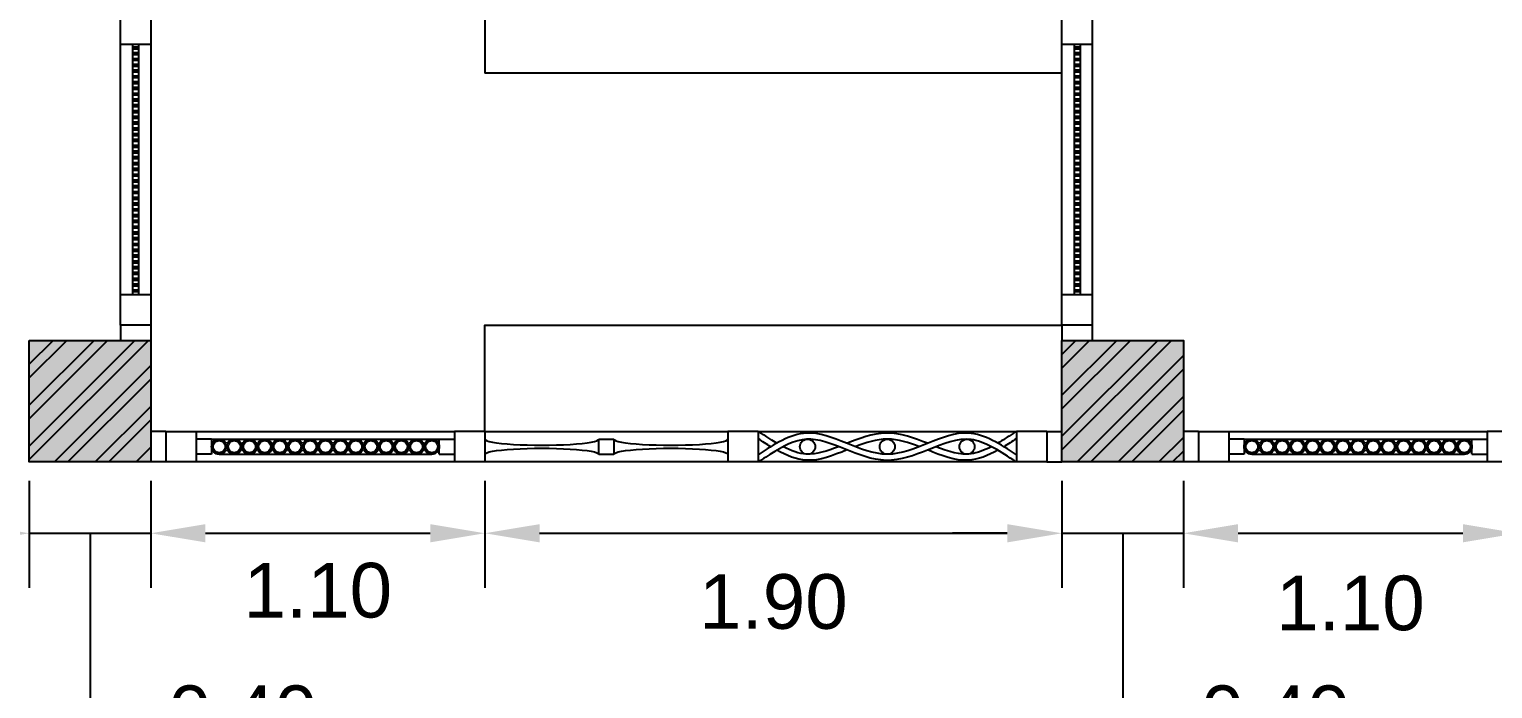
# Model space of a CAD drawing. Header units: millimetres. Extents: x 3409 to 3822, y 896 to 1108.
# Drawn here: x 3702.419 to 3707.237, y 1081.947 to 1084.119 of the extents above; entities that cross this region are included whole.
import ezdxf

# ---------------------------------------------------------------- set-up
doc = ezdxf.new("R2010")
doc.units = ezdxf.units.MM
for name, color, linetype in [('a-epipla', 8, 'Continuous'), ('DS_ST_quote 1_50', 7, 'Continuous'), ('ypostilwmata', 232, 'Continuous')]:
    doc.layers.add(name, color=color, linetype=linetype)
doc.styles.get("Standard").update_dxf_attribs({"font": 'arial.ttf'})
doc.dimstyles.get("Standard").update_dxf_attribs({"dimtxt": 0.18, "dimasz": 0.18, "dimexe": 0.18, "dimexo": 0.0625, "dimgap": 0.09, "dimtad": 0, "dimtih": 1, "dimtoh": 1, "dimdec": 4, "dimzin": 0, "dimdsep": 46, "dimtxsty": 'Standard', "dimcen": 0.09, "dimadec": 0, "dimazin": 0, "dimtfac": 1, "dimtdec": 4, "dimtofl": 0, "dimtmove": 0, "dimatfit": 3, "dimfxl": 1, "dimtolj": 1, "dimtzin": 0, "dimarcsym": 0})

# ---------------------------------------------------------------- blocks, each defined once
blk = doc.blocks.new('*D241')
at = {"layer": 'Defpoints', "color": 0, "transparency": 16777216}
for p in [(3702.4188, 1082.694), (3702.8188, 1082.694), (3702.8188, 1082.4588)]:
    blk.add_point(p, dxfattribs=at)
at = {"layer": 'DS_ST_quote 1_50', "color": 0, "lineweight": -2, "transparency": 16777216}
for p, q in [((3702.4188, 1082.6315), (3702.4188, 1082.2788)), ((3702.8188, 1082.6315), (3702.8188, 1082.2788)), ((3702.2388, 1082.4588), (3702.0588, 1082.4588)), ((3702.4188, 1082.4588), (3702.8188, 1082.4588)), ((3702.6188, 1082.4588), (3702.6188, 1081.8662)), ((3702.9988, 1082.4588), (3703.1788, 1082.4588)), ((3702.6188, 1081.8662), (3702.7988, 1081.8662))]:
    blk.add_line(p, q, dxfattribs=at)
at = {"layer": 'DS_ST_quote 1_50', "color": 0, "transparency": 16777216}
for points in [[(3702.2388, 1082.4888), (3702.2388, 1082.4288), (3702.4188, 1082.4588)], [(3702.9988, 1082.4888), (3702.9988, 1082.4288), (3702.8188, 1082.4588)]]:
    blk.add_solid(points, dxfattribs=at)
at = {"layer": 'DS_ST_quote 1_50', "color": 0, "transparency": 16777216, "insert": (3703.1222, 1081.8662), "char_height": 0.18, "attachment_point": 5}
blk.add_mtext('\\A1;0.40', dxfattribs=at)
blk = doc.blocks.new('*D242')
at = {"layer": 'Defpoints', "color": 0, "transparency": 16777216}
for p in [(3702.8188, 1082.694), (3703.9188, 1082.694), (3703.9188, 1082.4588)]:
    blk.add_point(p, dxfattribs=at)
at = {"layer": 'DS_ST_quote 1_50', "color": 0, "lineweight": -2, "transparency": 16777216}
for p, q in [((3702.8188, 1082.6315), (3702.8188, 1082.2788)), ((3703.9188, 1082.6315), (3703.9188, 1082.2788)), ((3702.9988, 1082.4588), (3703.7388, 1082.4588))]:
    blk.add_line(p, q, dxfattribs=at)
at = {"layer": 'DS_ST_quote 1_50', "color": 0, "transparency": 16777216}
for points in [[(3702.9988, 1082.4888), (3702.9988, 1082.4288), (3702.8188, 1082.4588)], [(3703.7388, 1082.4888), (3703.7388, 1082.4288), (3703.9188, 1082.4588)]]:
    blk.add_solid(points, dxfattribs=at)
at = {"layer": 'DS_ST_quote 1_50', "color": 0, "transparency": 16777216, "insert": (3703.3688, 1082.27), "char_height": 0.18, "attachment_point": 5}
blk.add_mtext('\\A1;1.10', dxfattribs=at)
blk = doc.blocks.new('*D243')
at = {"layer": 'Defpoints', "color": 0, "transparency": 16777216}
for p in [(3703.9188, 1082.694), (3705.8188, 1082.6941), (3705.8188, 1082.4588)]:
    blk.add_point(p, dxfattribs=at)
at = {"layer": 'DS_ST_quote 1_50', "color": 0, "lineweight": -2, "transparency": 16777216}
for p, q in [((3703.9188, 1082.6315), (3703.9188, 1082.2788)), ((3705.8188, 1082.6316), (3705.8188, 1082.2788)), ((3704.0988, 1082.4588), (3705.6388, 1082.4588))]:
    blk.add_line(p, q, dxfattribs=at)
at = {"layer": 'DS_ST_quote 1_50', "color": 0, "transparency": 16777216}
for points in [[(3704.0988, 1082.4888), (3704.0988, 1082.4288), (3703.9188, 1082.4588)], [(3705.6388, 1082.4888), (3705.6388, 1082.4288), (3705.8188, 1082.4588)]]:
    blk.add_solid(points, dxfattribs=at)
at = {"layer": 'DS_ST_quote 1_50', "color": 0, "transparency": 16777216, "insert": (3704.8688, 1082.2328), "char_height": 0.18, "attachment_point": 5}
blk.add_mtext('\\A1;1.90', dxfattribs=at)
blk = doc.blocks.new('*D244')
at = {"layer": 'Defpoints', "color": 0, "transparency": 16777216}
for p in [(3705.8188, 1082.6941), (3706.2188, 1082.694), (3706.2188, 1082.4588)]:
    blk.add_point(p, dxfattribs=at)
at = {"layer": 'DS_ST_quote 1_50', "color": 0, "lineweight": -2, "transparency": 16777216}
for p, q in [((3705.8188, 1082.6316), (3705.8188, 1082.2788)), ((3706.2188, 1082.6315), (3706.2188, 1082.2788)), ((3705.6388, 1082.4588), (3705.4588, 1082.4588)), ((3705.8188, 1082.4588), (3706.2188, 1082.4588)), ((3706.0188, 1082.4588), (3706.0188, 1081.8662)), ((3706.3988, 1082.4588), (3706.5788, 1082.4588)), ((3706.0188, 1081.8662), (3706.1988, 1081.8662))]:
    blk.add_line(p, q, dxfattribs=at)
at = {"layer": 'DS_ST_quote 1_50', "color": 0, "transparency": 16777216}
for points in [[(3705.6388, 1082.4888), (3705.6388, 1082.4288), (3705.8188, 1082.4588)], [(3706.3988, 1082.4888), (3706.3988, 1082.4288), (3706.2188, 1082.4588)]]:
    blk.add_solid(points, dxfattribs=at)
at = {"layer": 'DS_ST_quote 1_50', "color": 0, "transparency": 16777216, "insert": (3706.5222, 1081.8662), "char_height": 0.18, "attachment_point": 5}
blk.add_mtext('\\A1;0.40', dxfattribs=at)
blk = doc.blocks.new('*D245')
at = {"layer": 'Defpoints', "color": 0, "transparency": 16777216}
for p in [(3706.2188, 1082.694), (3707.3188, 1082.694), (3707.3188, 1082.4588)]:
    blk.add_point(p, dxfattribs=at)
at = {"layer": 'DS_ST_quote 1_50', "color": 0, "lineweight": -2, "transparency": 16777216}
for p, q in [((3706.2188, 1082.6315), (3706.2188, 1082.2788)), ((3707.3188, 1082.6315), (3707.3188, 1082.2788)), ((3706.3988, 1082.4588), (3707.1388, 1082.4588))]:
    blk.add_line(p, q, dxfattribs=at)
at = {"layer": 'DS_ST_quote 1_50', "color": 0, "transparency": 16777216}
for points in [[(3706.3988, 1082.4888), (3706.3988, 1082.4288), (3706.2188, 1082.4588)], [(3707.1388, 1082.4888), (3707.1388, 1082.4288), (3707.3188, 1082.4588)]]:
    blk.add_solid(points, dxfattribs=at)
at = {"layer": 'DS_ST_quote 1_50', "color": 0, "transparency": 16777216, "insert": (3706.7688, 1082.2281), "char_height": 0.18, "attachment_point": 5}
blk.add_mtext('\\A1;1.10', dxfattribs=at)
blk = doc.blocks.new('*D223')
at = {"layer": 'Defpoints', "color": 0, "transparency": 16777216}
for p in [(3699.0188, 1082.6941), (3709.6188, 1082.6941), (3709.6188, 1081.2449)]:
    blk.add_point(p, dxfattribs=at)
at = {"layer": 'DS_ST_quote 1_50', "color": 0, "lineweight": -2, "transparency": 16777216}
for p, q in [((3699.0188, 1082.6316), (3699.0188, 1081.0649)), ((3709.6188, 1082.6316), (3709.6188, 1081.0649)), ((3699.1988, 1081.2449), (3703.9338, 1081.2449)), ((3709.4388, 1081.2449), (3704.7037, 1081.2449))]:
    blk.add_line(p, q, dxfattribs=at)
at = {"layer": 'DS_ST_quote 1_50', "color": 0, "transparency": 16777216}
for points in [[(3699.1988, 1081.2749), (3699.1988, 1081.2149), (3699.0188, 1081.2449)], [(3709.4388, 1081.2749), (3709.4388, 1081.2149), (3709.6188, 1081.2449)]]:
    blk.add_solid(points, dxfattribs=at)
at = {"layer": 'DS_ST_quote 1_50', "color": 0, "transparency": 16777216, "insert": (3704.3188, 1081.2449), "char_height": 0.18, "attachment_point": 5}
blk.add_mtext('\\A1;10.60', dxfattribs=at)

msp = doc.modelspace()

# ---------------------------------------------------------------- hatches: boundary and pattern name
at = {"layer": 'a-epipla'}
h = msp.add_hatch(dxfattribs=at)
h.set_pattern_fill('ANSI32', color=256, scale=0.01)
h.set_pattern_definition([(45, (264.24471, 2.56293), (-0.067351921, 0.067351921), []), (45, (264.28961, 2.56293), (-0.067351921, 0.067351921), [])])
h.paths.add_polyline_path([(3682.4188, 1087.4941), (3682.0188, 1087.4941), (3682.0188, 1087.0941), (3682.4188, 1087.0941)])
h.paths.add_polyline_path([(3685.8188, 1087.4941), (3685.4188, 1087.4941), (3685.4188, 1087.0941), (3685.8188, 1087.0941)])
h.paths.add_polyline_path([(3689.2188, 1087.4941), (3688.8188, 1087.4941), (3688.8188, 1087.0941), (3689.2188, 1087.0941)])
h.paths.add_polyline_path([(3692.6188, 1087.4941), (3692.2188, 1087.4941), (3692.2188, 1087.0941), (3692.6188, 1087.0941)])
h.paths.add_polyline_path([(3696.0188, 1087.4941), (3695.6188, 1087.4941), (3695.6188, 1087.0941), (3696.0188, 1087.0941)])
h.paths.add_polyline_path([(3696.0188, 1083.0941), (3695.6188, 1083.0941), (3695.6188, 1082.6941), (3696.0188, 1082.6941)])
h.paths.add_polyline_path([(3692.6188, 1083.0941), (3692.2188, 1083.0941), (3692.2188, 1082.6941), (3692.6188, 1082.6941)])
h.paths.add_polyline_path([(3689.2188, 1083.0941), (3688.8188, 1083.0941), (3688.8188, 1082.6941), (3689.2188, 1082.6941)])
h.paths.add_polyline_path([(3685.8188, 1083.0941), (3685.4188, 1083.0941), (3685.4188, 1082.6941), (3685.8188, 1082.6941)])
h.paths.add_polyline_path([(3682.4188, 1083.0941), (3682.0188, 1083.0941), (3682.0188, 1082.6941), (3682.4188, 1082.6941)])
h.paths.add_polyline_path([(3699.4188, 1087.4941), (3699.0188, 1087.4941), (3699.0188, 1087.0941), (3699.4188, 1087.0941)])
h.paths.add_polyline_path([(3702.8188, 1087.4941), (3702.4188, 1087.4941), (3702.4188, 1087.0941), (3702.8188, 1087.0941)])
h.paths.add_polyline_path([(3706.2188, 1087.4941), (3705.8188, 1087.4941), (3705.8188, 1087.0941), (3706.2188, 1087.0941)])
h.paths.add_polyline_path([(3709.6188, 1087.4941), (3709.2188, 1087.4941), (3709.2188, 1087.0941), (3709.6188, 1087.0941)])
h.paths.add_polyline_path([(3709.6188, 1083.0941), (3709.2188, 1083.0941), (3709.2188, 1082.6941), (3709.6188, 1082.6941)])
h.paths.add_polyline_path([(3706.2188, 1083.0941), (3705.8188, 1083.0941), (3705.8188, 1082.6941), (3706.2188, 1082.6941)])
h.paths.add_polyline_path([(3702.8188, 1083.0941), (3702.4188, 1083.0941), (3702.4188, 1082.6941), (3702.8188, 1082.6941)])
h.paths.add_polyline_path([(3699.4188, 1083.0941), (3699.0188, 1083.0941), (3699.0188, 1082.6941), (3699.4188, 1082.6941)])
h.paths.add_polyline_path([(3716.0188, 1087.4941), (3715.6188, 1087.4941), (3715.6188, 1087.0941), (3716.0188, 1087.0941)])
h.paths.add_polyline_path([(3719.4188, 1087.4941), (3719.0188, 1087.4941), (3719.0188, 1087.0941), (3719.4188, 1087.0941)])
h.paths.add_polyline_path([(3722.8188, 1087.4941), (3722.4188, 1087.4941), (3722.4188, 1087.0941), (3722.8188, 1087.0941)])
h.paths.add_polyline_path([(3726.2188, 1087.4941), (3725.8188, 1087.4941), (3725.8188, 1087.0941), (3726.2188, 1087.0941)])
h.paths.add_polyline_path([(3716.0188, 1083.0941), (3715.6188, 1083.0941), (3715.6188, 1082.6941), (3716.0188, 1082.6941)])
h.paths.add_polyline_path([(3719.4188, 1083.0941), (3719.0188, 1083.0941), (3719.0188, 1082.6941), (3719.4188, 1082.6941)])
h.paths.add_polyline_path([(3722.8188, 1083.0941), (3722.4188, 1083.0941), (3722.4188, 1082.6941), (3722.8188, 1082.6941)])
h.paths.add_polyline_path([(3726.2188, 1083.0941), (3725.8188, 1083.0941), (3725.8188, 1082.6941), (3726.2188, 1082.6941)])
h.paths.add_polyline_path([(3729.6188, 1087.4941), (3729.2188, 1087.4941), (3729.2188, 1087.0941), (3729.6188, 1087.0941)])
h.paths.add_polyline_path([(3733.0188, 1087.4941), (3732.6188, 1087.4941), (3732.6188, 1087.0941), (3733.0188, 1087.0941)])
h.paths.add_polyline_path([(3736.4188, 1087.4941), (3736.0188, 1087.4941), (3736.0188, 1087.0941), (3736.4188, 1087.0941)])
h.paths.add_polyline_path([(3739.8188, 1087.4941), (3739.4188, 1087.4941), (3739.4188, 1087.0941), (3739.8188, 1087.0941)])
h.paths.add_polyline_path([(3743.2188, 1087.4941), (3742.8188, 1087.4941), (3742.8188, 1087.0941), (3743.2188, 1087.0941)])
h.paths.add_polyline_path([(3743.2188, 1083.0941), (3742.8188, 1083.0941), (3742.8188, 1082.6941), (3743.2188, 1082.6941)])
h.paths.add_polyline_path([(3739.8188, 1083.0941), (3739.4188, 1083.0941), (3739.4188, 1082.6941), (3739.8188, 1082.6941)])
h.paths.add_polyline_path([(3736.4188, 1083.0941), (3736.0188, 1083.0941), (3736.0188, 1082.6941), (3736.4188, 1082.6941)])
h.paths.add_polyline_path([(3733.0188, 1083.0941), (3732.6188, 1083.0941), (3732.6188, 1082.6941), (3733.0188, 1082.6941)])
h.paths.add_polyline_path([(3729.6188, 1083.0941), (3729.2188, 1083.0941), (3729.2188, 1082.6941), (3729.6188, 1082.6941)])
h = msp.add_hatch(dxfattribs=at)
h.set_pattern_fill('AR-CONC', color=256, scale=0.00088)
h.set_pattern_definition([(50, (264.24471, 2.56293), (0.1603225087, -0.0140263953), [0.016764, -0.184404]), (355, (264.24471, 2.56293), (-0.031014211, 0.168130024), [0.0134112, -0.147523714]), (100.4514447, (264.25807, 2.56176), (0.1293082974, 0.154103622), [0.014247208, -0.156719415]), (46.1842, (264.24471, 2.60764), (0.238549556, -0.036997249), [0.025146, -0.276606]), (96.6355576, (264.2646, 2.60455), (0.208915638, 0.21773499), [0.02137082, -0.235079335]), (351.184151, (264.2447, 2.60764), (0.208915638, 0.21773499), [0.020116771, -0.221284564]), (21, (264.26706, 2.59646), (0.1334206643, -0.0899933744), [0.016764, -0.184404]), (326, (264.26706, 2.59646), (0.054385785, 0.16208541), [0.0134112, -0.1475232]), (71.451445, (264.27818, 2.58896), (0.187806449, 0.0720920366), [0.014247208, -0.156719145]), (37.5, (264.24471, 2.562933), (0.0027179709, 0.0744084342), [0, -0.14573504, 0, -0.1497584, 0, -0.148082]), (7.5, (264.24471, 2.56293), (0.058801303, 0.0881589058), [0, -0.08538464, 0, -0.14238224, 0, -0.0564388]), (327.5, (264.194866, 2.56293), (0.1193197237, -0.0050412947), [0, -0.05588, 0, -0.1743456, 0, -0.2313432]), (317.5, (264.17251, 2.56293), (0.1303536796, 0.022375312), [0, -0.072644, 0, -0.11578336, 0, -0.1642872])])
h.paths.add_polyline_path([(3682.4188, 1087.4941), (3682.0188, 1087.4941), (3682.0188, 1087.0941), (3682.4188, 1087.0941)])
h.paths.add_polyline_path([(3685.8188, 1087.4941), (3685.4188, 1087.4941), (3685.4188, 1087.0941), (3685.8188, 1087.0941)])
h.paths.add_polyline_path([(3682.4188, 1083.0941), (3682.0188, 1083.0941), (3682.0188, 1082.6941), (3682.4188, 1082.6941)])
h.paths.add_polyline_path([(3685.8188, 1083.0941), (3685.4188, 1083.0941), (3685.4188, 1082.6941), (3685.8188, 1082.6941)])
h.paths.add_polyline_path([(3689.2188, 1087.4941), (3688.8188, 1087.4941), (3688.8188, 1087.0941), (3689.2188, 1087.0941)])
h.paths.add_polyline_path([(3689.2188, 1083.0941), (3688.8188, 1083.0941), (3688.8188, 1082.6941), (3689.2188, 1082.6941)])
h.paths.add_polyline_path([(3692.6188, 1083.0941), (3692.2188, 1083.0941), (3692.2188, 1082.6941), (3692.6188, 1082.6941)])
h.paths.add_polyline_path([(3692.6188, 1087.4941), (3692.2188, 1087.4941), (3692.2188, 1087.0941), (3692.6188, 1087.0941)])
h.paths.add_polyline_path([(3696.0188, 1087.4941), (3695.6188, 1087.4941), (3695.6188, 1087.0941), (3696.0188, 1087.0941)])
h.paths.add_polyline_path([(3696.0188, 1083.0941), (3695.6188, 1083.0941), (3695.6188, 1082.6941), (3696.0188, 1082.6941)])
h.paths.add_polyline_path([(3699.4188, 1083.0941), (3699.0188, 1083.0941), (3699.0188, 1082.6941), (3699.4188, 1082.6941)])
h.paths.add_polyline_path([(3699.4188, 1087.4941), (3699.0188, 1087.4941), (3699.0188, 1087.0941), (3699.4188, 1087.0941)])
h.paths.add_polyline_path([(3702.8188, 1087.4941), (3702.4188, 1087.4941), (3702.4188, 1087.0941), (3702.8188, 1087.0941)])
h.paths.add_polyline_path([(3702.8188, 1083.0941), (3702.4188, 1083.0941), (3702.4188, 1082.6941), (3702.8188, 1082.6941)])
h.paths.add_polyline_path([(3706.2188, 1087.4941), (3705.8188, 1087.4941), (3705.8188, 1087.0941), (3706.2188, 1087.0941)])
h.paths.add_polyline_path([(3706.2188, 1083.0941), (3705.8188, 1083.0941), (3705.8188, 1082.6941), (3706.2188, 1082.6941)])
h.paths.add_polyline_path([(3709.6188, 1087.4941), (3709.2188, 1087.4941), (3709.2188, 1087.0941), (3709.6188, 1087.0941)])
h.paths.add_polyline_path([(3709.6188, 1083.0941), (3709.2188, 1083.0941), (3709.2188, 1082.6941), (3709.6188, 1082.6941)])
h.paths.add_polyline_path([(3716.0188, 1087.4941), (3715.6188, 1087.4941), (3715.6188, 1087.0941), (3716.0188, 1087.0941)])
h.paths.add_polyline_path([(3719.4188, 1087.4941), (3719.0188, 1087.4941), (3719.0188, 1087.0941), (3719.4188, 1087.0941)])
h.paths.add_polyline_path([(3716.0188, 1083.0941), (3715.6188, 1083.0941), (3715.6188, 1082.6941), (3716.0188, 1082.6941)])
h.paths.add_polyline_path([(3719.4188, 1083.0941), (3719.0188, 1083.0941), (3719.0188, 1082.6941), (3719.4188, 1082.6941)])
h.paths.add_polyline_path([(3722.8188, 1087.4941), (3722.4188, 1087.4941), (3722.4188, 1087.0941), (3722.8188, 1087.0941)])
h.paths.add_polyline_path([(3722.8188, 1083.0941), (3722.4188, 1083.0941), (3722.4188, 1082.6941), (3722.8188, 1082.6941)])
h.paths.add_polyline_path([(3726.2188, 1087.4941), (3725.8188, 1087.4941), (3725.8188, 1087.0941), (3726.2188, 1087.0941)])
h.paths.add_polyline_path([(3726.2188, 1083.0941), (3725.8188, 1083.0941), (3725.8188, 1082.6941), (3726.2188, 1082.6941)])
h.paths.add_polyline_path([(3729.6188, 1087.4941), (3729.2188, 1087.4941), (3729.2188, 1087.0941), (3729.6188, 1087.0941)])
h.paths.add_polyline_path([(3729.6188, 1083.0941), (3729.2188, 1083.0941), (3729.2188, 1082.6941), (3729.6188, 1082.6941)])
h.paths.add_polyline_path([(3733.0188, 1087.4941), (3732.6188, 1087.4941), (3732.6188, 1087.0941), (3733.0188, 1087.0941)])
h.paths.add_polyline_path([(3733.0188, 1083.0941), (3732.6188, 1083.0941), (3732.6188, 1082.6941), (3733.0188, 1082.6941)])
h.paths.add_polyline_path([(3736.4188, 1087.4941), (3736.0188, 1087.4941), (3736.0188, 1087.0941), (3736.4188, 1087.0941)])
h.paths.add_polyline_path([(3736.4188, 1083.0941), (3736.0188, 1083.0941), (3736.0188, 1082.6941), (3736.4188, 1082.6941)])
h.paths.add_polyline_path([(3739.8188, 1087.4941), (3739.4188, 1087.4941), (3739.4188, 1087.0941), (3739.8188, 1087.0941)])
h.paths.add_polyline_path([(3739.8188, 1083.0941), (3739.4188, 1083.0941), (3739.4188, 1082.6941), (3739.8188, 1082.6941)])
h.paths.add_polyline_path([(3743.2188, 1083.0941), (3742.8188, 1083.0941), (3742.8188, 1082.6941), (3743.2188, 1082.6941)])
h.paths.add_polyline_path([(3743.2188, 1087.4941), (3742.8188, 1087.4941), (3742.8188, 1087.0941), (3743.2188, 1087.0941)])

# ---------------------------------------------------------------- linework, layer by layer
for p, q in [((3703.9188, 1084.6741), (3703.9188, 1083.9741)), ((3702.7188, 1084.0691), (3702.7188, 1084.1691)), ((3702.8188, 1084.1691), (3702.8188, 1084.0691)), ((3705.8188, 1084.0691), (3705.8188, 1084.1691)), ((3705.9188, 1084.1691), (3705.9188, 1084.0691)), ((3702.7188, 1083.2441), (3702.7188, 1084.0691)), ((3702.8188, 1084.0691), (3702.7188, 1084.0691)), ((3702.7588, 1084.0691), (3702.7588, 1083.2441)), ((3702.7788, 1084.0691), (3702.7788, 1083.2441)), ((3702.8188, 1084.0691), (3702.8188, 1083.2441)), ((3705.8188, 1083.2441), (3705.8188, 1084.0691)), ((3705.9188, 1084.0691), (3705.8188, 1084.0691)), ((3705.8588, 1084.0691), (3705.8588, 1083.2441)), ((3705.8788, 1084.0691), (3705.8788, 1083.2441)), ((3705.9188, 1084.0691), (3705.9188, 1083.2441)), ((3702.8188, 1083.2441), (3702.7188, 1083.2441)), ((3702.7188, 1083.1441), (3702.7188, 1083.2441)), ((3702.8188, 1083.2441), (3702.8188, 1083.1441)), ((3705.9188, 1083.2441), (3705.8188, 1083.2441)), ((3705.8188, 1083.1441), (3705.8188, 1083.2441)), ((3705.9188, 1083.2441), (3705.9188, 1083.1441)), ((3702.7188, 1083.1441), (3702.7188, 1083.0941)), ((3702.8188, 1083.1441), (3702.7188, 1083.1441)), ((3702.8188, 1083.1441), (3702.8188, 1083.0941)), ((3705.8188, 1083.1441), (3705.8188, 1083.0941)), ((3705.9188, 1083.1441), (3705.8188, 1083.1441)), ((3705.9188, 1083.1441), (3705.9188, 1083.0941)), ((3702.8688, 1082.794), (3702.8188, 1082.794)), ((3702.8688, 1082.794), (3702.8688, 1082.694)), ((3702.8688, 1082.794), (3702.9688, 1082.794)), ((3702.9688, 1082.794), (3703.8188, 1082.794)), ((3702.9688, 1082.794), (3702.9688, 1082.694)), ((3703.0188, 1082.7691), (3702.9688, 1082.7691)), ((3703.0188, 1082.7691), (3703.0188, 1082.7191)), ((3703.0188, 1082.769), (3703.7688, 1082.769)), ((3703.7688, 1082.7191), (3703.7688, 1082.7691)), ((3703.7688, 1082.7691), (3703.8188, 1082.7691)), ((3703.8188, 1082.794), (3703.8188, 1082.694)), ((3703.9188, 1082.794), (3703.8188, 1082.794)), ((3703.9188, 1082.794), (3704.7188, 1082.794)), ((3703.9188, 1082.794), (3703.9188, 1082.694)), ((3704.2938, 1082.719), (3704.2938, 1082.769)), ((3704.2938, 1082.769), (3704.3438, 1082.769)), ((3704.3438, 1082.769), (3704.3438, 1082.719)), ((3704.7188, 1082.794), (3704.7188, 1082.694)), ((3704.8188, 1082.794), (3704.7188, 1082.794)), ((3704.8188, 1082.794), (3705.6688, 1082.794)), ((3704.8188, 1082.794), (3704.8188, 1082.694)), ((3705.6688, 1082.794), (3705.6688, 1082.694)), ((3705.7688, 1082.794), (3705.6688, 1082.794)), ((3705.7688, 1082.794), (3705.7688, 1082.694)), ((3705.7688, 1082.794), (3705.8188, 1082.794)), ((3706.2688, 1082.794), (3706.2188, 1082.794)), ((3706.2688, 1082.794), (3706.2688, 1082.694)), ((3706.2688, 1082.794), (3706.3688, 1082.794)), ((3706.3688, 1082.794), (3707.2188, 1082.794)), ((3706.3688, 1082.794), (3706.3688, 1082.694)), ((3706.4188, 1082.7691), (3706.3688, 1082.7691)), ((3706.4188, 1082.7691), (3706.4188, 1082.7191)), ((3706.4188, 1082.769), (3707.1688, 1082.769)), ((3707.1688, 1082.7191), (3707.1688, 1082.7691)), ((3707.1688, 1082.7691), (3707.2188, 1082.7691)), ((3707.2188, 1082.794), (3707.2188, 1082.694)), ((3707.3188, 1082.794), (3707.2188, 1082.794)), ((3703.0188, 1082.7191), (3702.9688, 1082.7191)), ((3703.0438, 1082.719), (3703.7438, 1082.719)), ((3703.7688, 1082.7191), (3703.8188, 1082.7191)), ((3704.2938, 1082.719), (3704.3438, 1082.719)), ((3706.4188, 1082.7191), (3706.3688, 1082.7191)), ((3706.4438, 1082.719), (3707.1438, 1082.719)), ((3707.1688, 1082.7191), (3707.2188, 1082.7191)), ((3702.8688, 1082.694), (3702.8188, 1082.694)), ((3702.9688, 1082.694), (3702.8688, 1082.694)), ((3703.8188, 1082.694), (3702.9688, 1082.694)), ((3703.9188, 1082.694), (3703.8188, 1082.694)), ((3704.7188, 1082.694), (3703.9188, 1082.694)), ((3704.8188, 1082.694), (3704.7188, 1082.694)), ((3705.6688, 1082.694), (3704.8188, 1082.694)), ((3705.7688, 1082.694), (3705.6688, 1082.694)), ((3705.7688, 1082.694), (3705.8188, 1082.694)), ((3706.2688, 1082.694), (3706.2188, 1082.694)), ((3706.3688, 1082.694), (3706.2688, 1082.694)), ((3707.2188, 1082.694), (3706.3688, 1082.694)), ((3707.3188, 1082.694), (3707.2188, 1082.694))]:
    msp.add_line(p, q, dxfattribs=at)
at = {"layer": 'a-epipla', "linetype": 'Continuous'}
for p, q in [((3702.7588, 1084.0613), (3702.7788, 1084.0613)), ((3705.8588, 1084.0613), (3705.8788, 1084.0613)), ((3702.7588, 1084.055), (3702.7788, 1084.055)), ((3702.7588, 1084.0423), (3702.7788, 1084.0423)), ((3702.7588, 1084.0359), (3702.7788, 1084.0359)), ((3702.7588, 1084.0232), (3702.7788, 1084.0232)), ((3702.7588, 1084.0169), (3702.7788, 1084.0169)), ((3705.8588, 1084.055), (3705.8788, 1084.055)), ((3705.8588, 1084.0423), (3705.8788, 1084.0423)), ((3705.8588, 1084.0359), (3705.8788, 1084.0359)), ((3705.8588, 1084.0232), (3705.8788, 1084.0232)), ((3705.8588, 1084.0169), (3705.8788, 1084.0169)), ((3702.7588, 1084.0042), (3702.7788, 1084.0042)), ((3702.7588, 1083.9978), (3702.7788, 1083.9978)), ((3702.7588, 1083.9851), (3702.7788, 1083.9851)), ((3702.7588, 1083.9788), (3702.7788, 1083.9788)), ((3702.7588, 1083.9661), (3702.7788, 1083.9661)), ((3705.8588, 1084.0042), (3705.8788, 1084.0042)), ((3705.8588, 1083.9978), (3705.8788, 1083.9978)), ((3705.8588, 1083.9851), (3705.8788, 1083.9851)), ((3705.8588, 1083.9788), (3705.8788, 1083.9788)), ((3705.8588, 1083.9661), (3705.8788, 1083.9661)), ((3702.7588, 1083.9597), (3702.7788, 1083.9597)), ((3702.7588, 1083.947), (3702.7788, 1083.947)), ((3702.7588, 1083.9407), (3702.7788, 1083.9407)), ((3702.7588, 1083.928), (3702.7788, 1083.928)), ((3702.7588, 1083.9216), (3702.7788, 1083.9216)), ((3705.8588, 1083.9597), (3705.8788, 1083.9597)), ((3705.8588, 1083.947), (3705.8788, 1083.947)), ((3705.8588, 1083.9407), (3705.8788, 1083.9407)), ((3705.8588, 1083.928), (3705.8788, 1083.928)), ((3705.8588, 1083.9216), (3705.8788, 1083.9216)), ((3702.7588, 1083.9089), (3702.7788, 1083.9089)), ((3702.7588, 1083.9026), (3702.7788, 1083.9026)), ((3702.7588, 1083.8899), (3702.7788, 1083.8899)), ((3702.7588, 1083.8835), (3702.7788, 1083.8835)), ((3702.7588, 1083.8708), (3702.7788, 1083.8708)), ((3705.8588, 1083.9089), (3705.8788, 1083.9089)), ((3705.8588, 1083.9026), (3705.8788, 1083.9026)), ((3705.8588, 1083.8899), (3705.8788, 1083.8899)), ((3705.8588, 1083.8835), (3705.8788, 1083.8835)), ((3705.8588, 1083.8708), (3705.8788, 1083.8708)), ((3702.7588, 1083.8645), (3702.7788, 1083.8645)), ((3702.7588, 1083.8518), (3702.7788, 1083.8518)), ((3702.7588, 1083.8454), (3702.7788, 1083.8454)), ((3702.7588, 1083.8327), (3702.7788, 1083.8327)), ((3702.7588, 1083.8264), (3702.7788, 1083.8264)), ((3705.8588, 1083.8645), (3705.8788, 1083.8645)), ((3705.8588, 1083.8518), (3705.8788, 1083.8518)), ((3705.8588, 1083.8454), (3705.8788, 1083.8454)), ((3705.8588, 1083.8327), (3705.8788, 1083.8327)), ((3705.8588, 1083.8264), (3705.8788, 1083.8264)), ((3702.7588, 1083.8137), (3702.7788, 1083.8137)), ((3702.7588, 1083.8073), (3702.7788, 1083.8073)), ((3702.7588, 1083.7946), (3702.7788, 1083.7946)), ((3702.7588, 1083.7883), (3702.7788, 1083.7883)), ((3702.7588, 1083.7756), (3702.7788, 1083.7756)), ((3702.7588, 1083.7692), (3702.7788, 1083.7692)), ((3705.8588, 1083.8137), (3705.8788, 1083.8137)), ((3705.8588, 1083.8073), (3705.8788, 1083.8073)), ((3705.8588, 1083.7946), (3705.8788, 1083.7946)), ((3705.8588, 1083.7883), (3705.8788, 1083.7883)), ((3705.8588, 1083.7756), (3705.8788, 1083.7756)), ((3705.8588, 1083.7692), (3705.8788, 1083.7692)), ((3702.7588, 1083.7565), (3702.7788, 1083.7565)), ((3702.7588, 1083.7502), (3702.7788, 1083.7502)), ((3702.7588, 1083.7375), (3702.7788, 1083.7375)), ((3702.7588, 1083.7311), (3702.7788, 1083.7311)), ((3705.8588, 1083.7565), (3705.8788, 1083.7565)), ((3705.8588, 1083.7502), (3705.8788, 1083.7502)), ((3705.8588, 1083.7375), (3705.8788, 1083.7375)), ((3705.8588, 1083.7311), (3705.8788, 1083.7311)), ((3702.7588, 1083.7184), (3702.7788, 1083.7184)), ((3702.7588, 1083.7121), (3702.7788, 1083.7121)), ((3702.7588, 1083.6994), (3702.7788, 1083.6994)), ((3702.7588, 1083.693), (3702.7788, 1083.693)), ((3702.7588, 1083.6803), (3702.7788, 1083.6803)), ((3702.7588, 1083.674), (3702.7788, 1083.674)), ((3705.8588, 1083.7184), (3705.8788, 1083.7184)), ((3705.8588, 1083.7121), (3705.8788, 1083.7121)), ((3705.8588, 1083.6994), (3705.8788, 1083.6994)), ((3705.8588, 1083.693), (3705.8788, 1083.693)), ((3705.8588, 1083.6803), (3705.8788, 1083.6803)), ((3705.8588, 1083.674), (3705.8788, 1083.674)), ((3702.7588, 1083.6613), (3702.7788, 1083.6613)), ((3702.7588, 1083.6549), (3702.7788, 1083.6549)), ((3702.7588, 1083.6422), (3702.7788, 1083.6422)), ((3702.7588, 1083.6359), (3702.7788, 1083.6359)), ((3705.8588, 1083.6613), (3705.8788, 1083.6613)), ((3705.8588, 1083.6549), (3705.8788, 1083.6549)), ((3705.8588, 1083.6422), (3705.8788, 1083.6422)), ((3705.8588, 1083.6359), (3705.8788, 1083.6359)), ((3702.7588, 1083.6232), (3702.7788, 1083.6232)), ((3702.7588, 1083.6168), (3702.7788, 1083.6168)), ((3702.7588, 1083.6041), (3702.7788, 1083.6041)), ((3702.7588, 1083.5978), (3702.7788, 1083.5978)), ((3702.7588, 1083.5851), (3702.7788, 1083.5851)), ((3702.7588, 1083.5787), (3702.7788, 1083.5787)), ((3705.8588, 1083.6232), (3705.8788, 1083.6232)), ((3705.8588, 1083.6168), (3705.8788, 1083.6168)), ((3705.8588, 1083.6041), (3705.8788, 1083.6041)), ((3705.8588, 1083.5978), (3705.8788, 1083.5978)), ((3705.8588, 1083.5851), (3705.8788, 1083.5851)), ((3705.8588, 1083.5787), (3705.8788, 1083.5787)), ((3702.7588, 1083.566), (3702.7788, 1083.566)), ((3702.7588, 1083.5597), (3702.7788, 1083.5597)), ((3702.7588, 1083.547), (3702.7788, 1083.547)), ((3702.7588, 1083.5406), (3702.7788, 1083.5406)), ((3705.8588, 1083.566), (3705.8788, 1083.566)), ((3705.8588, 1083.5597), (3705.8788, 1083.5597)), ((3705.8588, 1083.547), (3705.8788, 1083.547)), ((3705.8588, 1083.5406), (3705.8788, 1083.5406)), ((3702.7588, 1083.5279), (3702.7788, 1083.5279)), ((3702.7588, 1083.5216), (3702.7788, 1083.5216)), ((3702.7588, 1083.5089), (3702.7788, 1083.5089)), ((3702.7588, 1083.5025), (3702.7788, 1083.5025)), ((3702.7588, 1083.4898), (3702.7788, 1083.4898)), ((3702.7588, 1083.4835), (3702.7788, 1083.4835)), ((3705.8588, 1083.5279), (3705.8788, 1083.5279)), ((3705.8588, 1083.5216), (3705.8788, 1083.5216)), ((3705.8588, 1083.5089), (3705.8788, 1083.5089)), ((3705.8588, 1083.5025), (3705.8788, 1083.5025)), ((3705.8588, 1083.4898), (3705.8788, 1083.4898)), ((3705.8588, 1083.4835), (3705.8788, 1083.4835)), ((3702.7588, 1083.4708), (3702.7788, 1083.4708)), ((3702.7588, 1083.4644), (3702.7788, 1083.4644)), ((3702.7588, 1083.4517), (3702.7788, 1083.4517)), ((3702.7588, 1083.4454), (3702.7788, 1083.4454)), ((3702.7588, 1083.4327), (3702.7788, 1083.4327)), ((3705.8588, 1083.4708), (3705.8788, 1083.4708)), ((3705.8588, 1083.4644), (3705.8788, 1083.4644)), ((3705.8588, 1083.4517), (3705.8788, 1083.4517)), ((3705.8588, 1083.4454), (3705.8788, 1083.4454)), ((3705.8588, 1083.4327), (3705.8788, 1083.4327)), ((3702.7588, 1083.4263), (3702.7788, 1083.4263)), ((3702.7588, 1083.4136), (3702.7788, 1083.4136)), ((3702.7588, 1083.4073), (3702.7788, 1083.4073)), ((3702.7588, 1083.3946), (3702.7788, 1083.3946)), ((3702.7588, 1083.3882), (3702.7788, 1083.3882)), ((3705.8588, 1083.4263), (3705.8788, 1083.4263)), ((3705.8588, 1083.4136), (3705.8788, 1083.4136)), ((3705.8588, 1083.4073), (3705.8788, 1083.4073)), ((3705.8588, 1083.3946), (3705.8788, 1083.3946)), ((3705.8588, 1083.3882), (3705.8788, 1083.3882)), ((3702.7588, 1083.3755), (3702.7788, 1083.3755)), ((3702.7588, 1083.3692), (3702.7788, 1083.3692)), ((3702.7588, 1083.3565), (3702.7788, 1083.3565)), ((3702.7588, 1083.3501), (3702.7788, 1083.3501)), ((3702.7588, 1083.3374), (3702.7788, 1083.3374)), ((3705.8588, 1083.3755), (3705.8788, 1083.3755)), ((3705.8588, 1083.3692), (3705.8788, 1083.3692)), ((3705.8588, 1083.3565), (3705.8788, 1083.3565)), ((3705.8588, 1083.3501), (3705.8788, 1083.3501)), ((3705.8588, 1083.3374), (3705.8788, 1083.3374)), ((3702.7588, 1083.3311), (3702.7788, 1083.3311)), ((3702.7588, 1083.3184), (3702.7788, 1083.3184)), ((3702.7588, 1083.312), (3702.7788, 1083.312)), ((3702.7588, 1083.2993), (3702.7788, 1083.2993)), ((3702.7588, 1083.293), (3702.7788, 1083.293)), ((3705.8588, 1083.3311), (3705.8788, 1083.3311)), ((3705.8588, 1083.3184), (3705.8788, 1083.3184)), ((3705.8588, 1083.312), (3705.8788, 1083.312)), ((3705.8588, 1083.2993), (3705.8788, 1083.2993)), ((3705.8588, 1083.293), (3705.8788, 1083.293)), ((3702.7588, 1083.2803), (3702.7788, 1083.2803)), ((3702.7588, 1083.2739), (3702.7788, 1083.2739)), ((3702.7588, 1083.2612), (3702.7788, 1083.2612)), ((3702.7588, 1083.2549), (3702.7788, 1083.2549)), ((3705.8588, 1083.2803), (3705.8788, 1083.2803)), ((3705.8588, 1083.2739), (3705.8788, 1083.2739)), ((3705.8588, 1083.2612), (3705.8788, 1083.2612)), ((3705.8588, 1083.2549), (3705.8788, 1083.2549))]:
    msp.add_line(p, q, dxfattribs=at)
at = {"layer": 'a-epipla'}
for points in [[(3705.8188, 1083.9741), (3703.9188, 1083.9741)], [(3703.9188, 1082.7941), (3703.9188, 1083.1441), (3705.8188, 1083.1441)]]:
    msp.add_lwpolyline(points, dxfattribs=at)
for centre, radius in [((3703.0438, 1082.744), 0.025), ((3703.0438, 1082.744), 0.02), ((3703.0938, 1082.744), 0.025), ((3703.0938, 1082.744), 0.02), ((3703.1438, 1082.744), 0.025), ((3703.1438, 1082.744), 0.02), ((3703.1938, 1082.744), 0.025), ((3703.1938, 1082.744), 0.02), ((3703.2438, 1082.744), 0.025), ((3703.2438, 1082.744), 0.02), ((3703.2938, 1082.744), 0.025), ((3703.2938, 1082.744), 0.02), ((3703.3438, 1082.744), 0.025), ((3703.3438, 1082.744), 0.02), ((3703.3938, 1082.744), 0.025), ((3703.3938, 1082.744), 0.02), ((3703.4438, 1082.744), 0.025), ((3703.4438, 1082.744), 0.02), ((3703.4938, 1082.744), 0.025), ((3703.4938, 1082.744), 0.02), ((3703.5438, 1082.744), 0.025), ((3703.5438, 1082.744), 0.02), ((3703.5938, 1082.744), 0.025), ((3703.5938, 1082.744), 0.02), ((3703.6438, 1082.744), 0.025), ((3703.6438, 1082.744), 0.02), ((3703.6938, 1082.744), 0.025), ((3703.6938, 1082.744), 0.02), ((3703.7438, 1082.744), 0.025), ((3703.7438, 1082.744), 0.02), ((3704.9813, 1082.744), 0.025), ((3705.2438, 1082.744), 0.025), ((3705.5063, 1082.744), 0.025), ((3706.4438, 1082.744), 0.025), ((3706.4438, 1082.744), 0.02), ((3706.4938, 1082.744), 0.025), ((3706.4938, 1082.744), 0.02), ((3706.5438, 1082.744), 0.025), ((3706.5438, 1082.744), 0.02), ((3706.5938, 1082.744), 0.025), ((3706.5938, 1082.744), 0.02), ((3706.6438, 1082.744), 0.025), ((3706.6438, 1082.744), 0.02), ((3706.6938, 1082.744), 0.025), ((3706.6938, 1082.744), 0.02), ((3706.7438, 1082.744), 0.025), ((3706.7438, 1082.744), 0.02), ((3706.7938, 1082.744), 0.025), ((3706.7938, 1082.744), 0.02), ((3706.8438, 1082.744), 0.025), ((3706.8438, 1082.744), 0.02), ((3706.8938, 1082.744), 0.025), ((3706.8938, 1082.744), 0.02), ((3706.9438, 1082.744), 0.025), ((3706.9438, 1082.744), 0.02), ((3706.9938, 1082.744), 0.025), ((3706.9938, 1082.744), 0.02), ((3707.0438, 1082.744), 0.025), ((3707.0438, 1082.744), 0.02), ((3707.0938, 1082.744), 0.025), ((3707.0938, 1082.744), 0.02), ((3707.1438, 1082.744), 0.025), ((3707.1438, 1082.744), 0.02)]:
    msp.add_circle(centre, radius, dxfattribs=at)
for centre in [(3704.1063, 1082.769), (3704.5313, 1082.769)]:
    msp.add_ellipse(centre, major_axis=(-0.1875, 0), ratio=0.106667, start_param=0, end_param=3.141593, dxfattribs=at)
at = {"layer": 'a-epipla', "extrusion": (0, 0, -1)}
for centre in [(3704.1063, 1082.7189), (3704.5313, 1082.7189)]:
    msp.add_ellipse(centre, major_axis=(-0.1875, 0), ratio=0.106667, start_param=0, end_param=3.141593, dxfattribs=at)
at = {"layer": 'a-epipla'}
msp.add_spline([(3705.6688, 1082.7174), (3705.51, 1082.7887), (3705.2438, 1082.719), (3704.9777, 1082.7887), (3704.8188, 1082.7174)], degree=3, dxfattribs=at)
for points in [[(3704.8604, 1082.744), (3704.8465, 1082.7525), (3704.8326, 1082.7616), (3704.8188, 1082.7706)], [(3705.6688, 1082.7706), (3705.6549, 1082.7616), (3705.6411, 1082.7525), (3705.6272, 1082.744)]]:
    msp.add_open_spline(points, degree=3, dxfattribs=at)
for points, knots in [([(3704.8801, 1082.7556), (3704.8726, 1082.7599), (3704.8651, 1082.7646), (3704.8483, 1082.7752), (3704.839, 1082.7813), (3704.8297, 1082.7874), (3704.8263, 1082.7896), (3704.8229, 1082.7918), (3704.8196, 1082.794)], [0.84174953, 0.84174953, 0.84174953, 0.84174953, 0.86739351, 0.86739351, 0.8984503, 0.8984503, 0.8984503, 0.90967283, 0.90967283, 0.90967283, 0.90967283]), ([(3705.6679, 1082.694), (3705.6645, 1082.6962), (3705.6612, 1082.6985), (3705.6578, 1082.7007), (3705.6094, 1082.7323), (3705.5628, 1082.7618), (3705.4761, 1082.7736), (3705.4285, 1082.754), (3705.3334, 1082.7158), (3705.2881, 1082.6981), (3705.1924, 1082.7), (3705.1477, 1082.7183), (3705.0592, 1082.754), (3705.016, 1082.7708), (3704.9401, 1082.7665), (3704.8996, 1082.7454), (3704.8483, 1082.7128), (3704.839, 1082.7068), (3704.8297, 1082.7007), (3704.8263, 1082.6985), (3704.8229, 1082.6962), (3704.8196, 1082.694)], [-0.0112131, -0.0112131, -0.0112131, -0.0112131, 0, 0, 0, 0.1610054, 0.1610054, 0.3220109, 0.3220109, 0.452396, 0.452396, 0.5827812, 0.5827812, 0.7250873, 0.7250873, 0.8673935, 0.8673935, 0.8984503, 0.8984503, 0.8984503, 0.9096728, 0.9096728, 0.9096728, 0.9096728]), ([(3705.3769, 1082.7548), (3705.3766, 1082.7549), (3705.3763, 1082.755), (3705.3334, 1082.7723), (3705.2881, 1082.7899), (3705.1944, 1082.7881), (3705.1515, 1082.7712), (3705.1107, 1082.7548)], [0.3210748, 0.3210748, 0.3210748, 0.3210748, 0.3220109, 0.3220109, 0.452396, 0.452396, 0.5772589, 0.5772589, 0.5772589, 0.5772589]), ([(3705.3498, 1082.744), (3705.3147, 1082.7576), (3705.2438, 1082.7804), (3705.173, 1082.7576), (3705.1378, 1082.744)], [0.3412053, 0.3412053, 0.3412053, 0.3412053, 0.4491388, 0.5571217, 0.5571217, 0.5571217, 0.5571217]), ([(3705.6679, 1082.794), (3705.6645, 1082.7918), (3705.6612, 1082.7896), (3705.6578, 1082.7874), (3705.6408, 1082.7762), (3705.6239, 1082.7653), (3705.6074, 1082.7556)], [-0.01121311, -0.01121311, -0.01121311, -0.01121311, 0, 0, 0, 0.05672948, 0.05672948, 0.05672948, 0.05672948]), ([(3705.1107, 1082.7332), (3705.0656, 1082.715), (3704.9871, 1082.6835), (3704.9122, 1082.7145), (3704.8801, 1082.7325)], [0.5849327, 0.5849327, 0.5849327, 0.5849327, 0.7242857, 0.8305677, 0.8305677, 0.8305677, 0.8305677]), ([(3705.0837, 1082.744), (3705.0457, 1082.7292), (3705.0101, 1082.7176), (3704.9533, 1082.7208), (3704.9275, 1082.7302), (3704.901, 1082.744)], [0.6052272, 0.6052272, 0.6052272, 0.6052272, 0.7250873, 0.7250873, 0.8177004, 0.8177004, 0.8177004, 0.8177004]), ([(3705.6074, 1082.7324), (3705.5753, 1082.7145), (3705.5006, 1082.6835), (3705.4221, 1082.715), (3705.3769, 1082.7332)], [0.0679649, 0.0679649, 0.0679649, 0.0679649, 0.1739844, 0.3134011, 0.3134011, 0.3134011, 0.3134011]), ([(3705.5864, 1082.744), (3705.5634, 1082.732), (3705.541, 1082.7233), (3705.4839, 1082.7155), (3705.4456, 1082.7278), (3705.404, 1082.744)], [0.080857, 0.080857, 0.080857, 0.080857, 0.1610054, 0.1610054, 0.2929507, 0.2929507, 0.2929507, 0.2929507])]:
    msp.add_open_spline(points, degree=3, knots=knots, dxfattribs=at)
at = {"layer": 'ypostilwmata'}
for points in [[(3702.4188, 1083.0941), (3702.8188, 1083.0941), (3702.8188, 1082.6941), (3702.4188, 1082.6941)], [(3705.8188, 1083.0941), (3706.2188, 1083.0941), (3706.2188, 1082.6941), (3705.8188, 1082.6941)]]:
    msp.add_lwpolyline(points, close=True, dxfattribs=at)

# ---------------------------------------------------------------- dimensions: what is measured, and where the dimension line sits
at = {"layer": 'DS_ST_quote 1_50'}
for base, p1, p2, override, picture, middle in [((3709.6188, 1081.2449), (3699.0188, 1082.6941), (3709.6188, 1082.6941), {"dimdec": 2, "dimtdec": 2, "dimfxl": 0.05}, '*D223', (3704.3188, 1081.2449)), ((3702.8188, 1082.4588), (3702.4188, 1082.694), (3702.8188, 1082.694), {"dimdec": 2, "dimtdec": 2, "dimtmove": 1, "dimfxl": 0.05}, '*D241', (3702.8888, 1081.8662)), ((3706.2188, 1082.4588), (3705.8188, 1082.6941), (3706.2188, 1082.694), {"dimdec": 2, "dimtdec": 2, "dimtmove": 1, "dimfxl": 0.05}, '*D244', (3706.2888, 1081.8662))]:
    dim = msp.add_linear_dim(base=base, p1=p1, p2=p2, dimstyle='Standard', override=override, dxfattribs=at)
    dim.commit()
    dim.dimension.update_dxf_attribs({"geometry": picture, "text_midpoint": middle})
for base, p1, p2, picture, middle in [((3703.9188, 1082.4588), (3702.8188, 1082.694), (3703.9188, 1082.694), '*D242', (3703.3688, 1082.27)), ((3705.8188, 1082.4588), (3703.9188, 1082.694), (3705.8188, 1082.6941), '*D243', (3704.8688, 1082.2328)), ((3707.3188, 1082.4588), (3706.2188, 1082.694), (3707.3188, 1082.694), '*D245', (3706.7688, 1082.2281))]:
    dim = msp.add_linear_dim(base=base, p1=p1, p2=p2, dimstyle='Standard', override={"dimdec": 2, "dimtdec": 2, "dimtmove": 1, "dimfxl": 0.05}, dxfattribs=at)
    dim.commit()
    dim.dimension.update_dxf_attribs({"geometry": picture, "text_midpoint": middle, "dimtype": 160})

doc.saveas('drawing.dxf')
